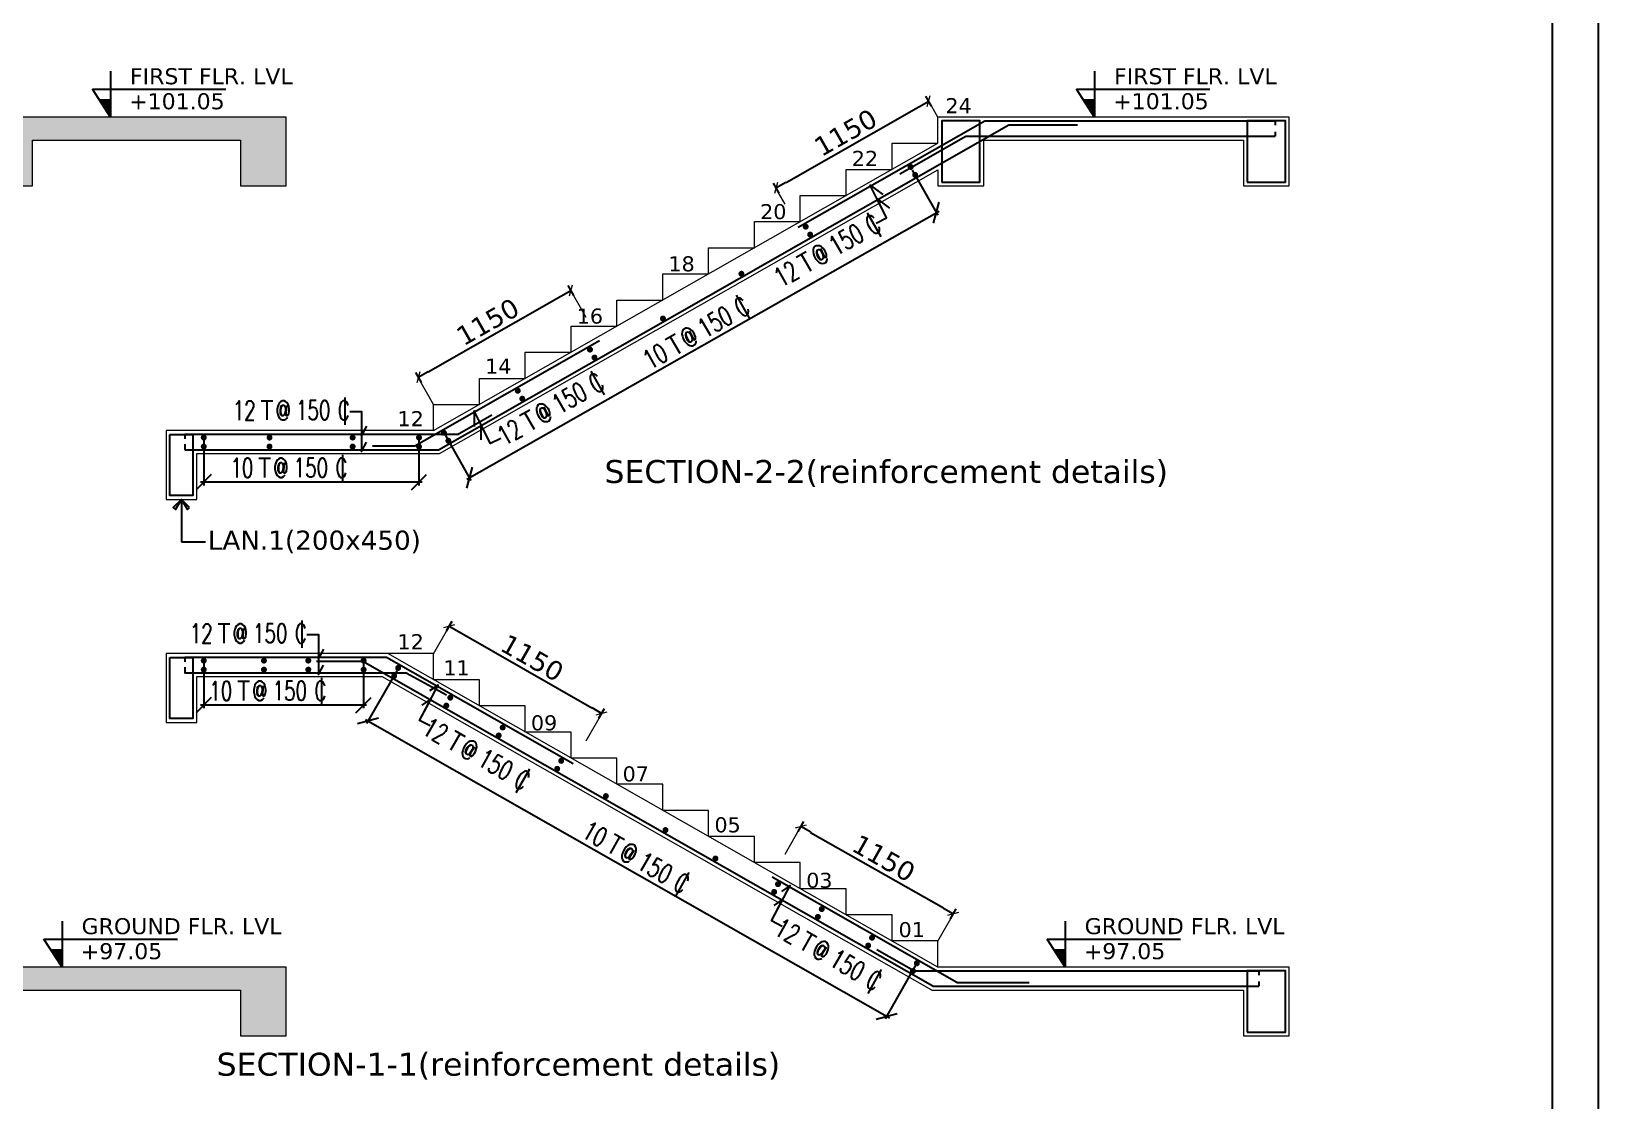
# Model space of a CAD drawing. Extents: x 1878645 to 3043969, y -1160829 to -603973.
# Drawn here: x 2370793 to 2381050, y -785745 to -778752 of the extents above; entities that cross this region are included whole.
import ezdxf
from ezdxf.enums import TextEntityAlignment as Align

# ---------------------------------------------------------------- set-up
doc = ezdxf.new("R2010")
doc.units = 0
doc.header["$LTSCALE"] = 100
doc.header["$PDMODE"] = 66
doc.linetypes.add('Hidden', pattern=[9.525, 6.35, -3.175])
doc.layers.get('Defpoints').update_dxf_attribs({"lineweight": 0})
for name, color, linetype in [('A-ANNO-SYMB', 4, 'Continuous'), ('A-ANNO-TEXT', 8, 'Continuous'), ('Dim', 3, 'Continuous'), ('REINF', 5, 'Continuous'), ('S-ATRI', 7, 'Continuous'), ('S-DIM', 9, 'Continuous'), ('S-MIS', 8, 'Continuous'), ('S-REIF', 1, 'Continuous')]:
    doc.layers.add(name, color=color, linetype=linetype)
doc.layers.add('staircase', color=8, linetype='Continuous', lineweight=25)
doc.styles.add('ROMANS', font='simplex.shx', dxfattribs={"width": 0.75})
doc.styles.add('S-ROMANS', font='simplex.shx', dxfattribs={"width": 0.85, "height": 2.25})
doc.styles.get("Standard").update_dxf_attribs({"font": 'verdana.ttf'})
doc.dimstyles.new('DIM-050', dxfattribs={"dimscale": 50, "dimtxt": 2, "dimasz": 1.5, "dimexe": 0, "dimexo": 0, "dimgap": 0.5, "dimtad": 1, "dimdec": 0, "dimzin": 0, "dimdsep": 46, "dimtxsty": 'Standard', "dimblk": 'TAG-DIM-ARROW', "dimcen": 1, "dimclre": 8, "dimclrt": 7, "dimadec": 0, "dimazin": 0, "dimtfac": 1, "dimtdec": 0, "dimtmove": 0, "dimatfit": 3, "dimldrblk": 'TAG-LED-ARROW', "dimfxl": 1, "dimtfill": 1, "dimtolj": 1, "dimtzin": 0, "dimlwd": -1, "dimlwe": 5, "dimarcsym": 0})
doc.dimstyles.new('STERLING-50', dxfattribs={"dimscale": 100, "dimtxt": 1.25, "dimasz": 0.7, "dimexe": 0.7, "dimexo": 0.2, "dimgap": 0.2, "dimtad": 1, "dimdec": 0, "dimrnd": 5, "dimdsep": 46, "dimtxsty": 'ROMANS', "dimblk": 'OBLIQUE', "dimcen": 0, "dimdle": 0.7, "dimclrd": 8, "dimclre": 8, "dimclrt": 256, "dimadec": 0, "dimazin": 0, "dimtfac": 1, "dimtdec": 0, "dimtix": 1, "dimtmove": 2, "dimatfit": 3, "dimfxl": 1, "dimtolj": 1, "dimtzin": 0, "dimarcsym": 0})

# ---------------------------------------------------------------- blocks, each defined once
blk = doc.blocks.new('TAG - LEVEL VERTICAL')
blk.add_hatch(color=256).paths.add_polyline_path([(0, 1.65), (0, 4.34), (-1.75, 4.34)])
for p, q in [((0, 8.83), (0, 1.65)), ((-2.83, 6), (17.95, 6)), ((0, 1.65), (-2.83, 6)), ((-1.75, 4.34), (0, 4.34))]:
    blk.add_line(p, q)
at = {"color": 7}
for tag, p in [('LVL', (3.03, 6.78)), ('HEIGHT', (2.91, 2.89))]:
    blk.add_attdef(tag, p, '', height=2.5, dxfattribs=at)
blk = doc.blocks.new('TAG-DIM-ARROW')
for p, q in [((-1, 0), (0, 0)), ((0, -0.5), (0, 0.5))]:
    blk.add_line(p, q)
at = {"lineweight": 20}
blk.add_line((-0.35, -0.35), (0.35, 0.35), dxfattribs=at)
blk = doc.blocks.new('TAG-LED-ARROW')
blk.add_line((0, 0), (-1, 0))
blk.add_lwpolyline([(-0.71, -0.71), (0, 0), (-0.71, 0.71), (-0.88, 0.53), (0, 0), (-0.88, -0.53)], close=True)
blk = doc.blocks.new('_OBLIQUE')
at = {"color": 0, "linetype": 'ByBlock'}
blk.add_line((-0.5, -0.5), (0.5, 0.5), dxfattribs=at)
blk = doc.blocks.new('*D1257')
at = {"layer": 'Defpoints', "color": 0, "transparency": 16777216}
for p in [(2371921, -782867), (2372967, -782867), (2371921, -783159)]:
    blk.add_point(p, dxfattribs=at)
at = {"layer": 'S-DIM', "color": 8, "lineweight": -2, "transparency": 16777216}
for p, q in [((2371921, -782887), (2371921, -783179)), ((2372967, -782887), (2372967, -783179)), ((2372987, -783159), (2371901, -783159))]:
    blk.add_line(p, q, dxfattribs=at)
at = {"layer": 'S-DIM', "color": 8, "lineweight": -2, "transparency": 16777216, "xscale": 100, "yscale": 100, "zscale": 100, "rotation": 180}
blk.add_blockref('_OBLIQUE', (2371921, -783159), dxfattribs=at)
at = {"layer": 'S-DIM', "color": 8, "lineweight": -2, "transparency": 16777216, "xscale": 100, "yscale": 100, "zscale": 100}
blk.add_blockref('_OBLIQUE', (2372967, -783159), dxfattribs=at)
at = {"layer": 'S-DIM', "transparency": 16777216, "insert": (2372444, -783139), "char_height": 0.01, "attachment_point": 5, "style": 'ROMANS'}
blk.add_mtext('\\A1;1045', dxfattribs=at)
blk = doc.blocks.new('SPC')
at = {"layer": 'S-ATRI'}
for p, q in [((-243, 144), (-167, 144)), ((-205, 144), (-205, 19)), ((304, 166), (304, -13))]:
    blk.add_line(p, q, dxfattribs=at)
at = {"layer": 'S-ATRI', "style": 'S-ROMANS', "width": 0.7}
for s, p in [('@', (-149, 19)), ('C', (258, 19))]:
    blk.add_text(s, height=125, dxfattribs=at).set_placement(p)
for tag, p in [('8', (-278, 19)), ('150', (210, 20))]:
    blk.add_attdef(tag, text='', height=125, dxfattribs=at).set_placement(p, align=Align.RIGHT)
blk = doc.blocks.new('*D1301')
at = {"layer": 'Defpoints', "color": 0, "transparency": 16777216}
for p in [(2373426, -782822), (2374526, -783212), (2374425, -783391)]:
    blk.add_point(p, dxfattribs=at)
at = {"layer": 'Dim', "color": 8, "linetype": 'Hidden', "lineweight": 5, "transparency": 16777216}
for p, q in [((2373426, -782822), (2373527, -782643)), ((2374425, -783391), (2374526, -783212))]:
    blk.add_line(p, q, dxfattribs=at)
at = {"layer": 'Dim', "color": 0, "transparency": 16777216}
blk.add_line((2373592, -782680), (2374461, -783175), dxfattribs=at)
at = {"layer": 'Dim', "color": 0, "transparency": 16777216, "xscale": 75, "yscale": 75, "zscale": 75}
for p, rotation in [((2373527, -782643), 150.3408907640133), ((2374526, -783212), 330.3408907640133)]:
    blk.add_blockref('TAG-DIM-ARROW', p, dxfattribs=dict(at, rotation=rotation))
at = {"layer": 'Dim', "color": 7, "transparency": 16777216, "insert": (2374071, -782850), "char_height": 125, "attachment_point": 5, "rotation": 330.3409, "bg_fill": 3, "box_fill_scale": 1.1, "bg_fill_color": 256, "bg_fill_true_color": 13158600, "bg_fill_transparency": 0}
blk.add_mtext('\\A1;1150', dxfattribs=at)
blk = doc.blocks.new('*D1258')
at = {"layer": 'Defpoints', "color": 0, "transparency": 16777216}
for p in [(2375726, -784132), (2376827, -784523), (2376726, -784701)]:
    blk.add_point(p, dxfattribs=at)
at = {"layer": 'Dim', "color": 8, "linetype": 'Hidden', "lineweight": 5, "transparency": 16777216}
for p, q in [((2375726, -784132), (2375828, -783953)), ((2376726, -784701), (2376827, -784523))]:
    blk.add_line(p, q, dxfattribs=at)
at = {"layer": 'Dim', "color": 0, "transparency": 16777216}
blk.add_line((2375893, -783991), (2376762, -784485), dxfattribs=at)
at = {"layer": 'Dim', "color": 0, "transparency": 16777216, "xscale": 75, "yscale": 75, "zscale": 75}
for p, rotation in [((2375828, -783953), 150.3408907639903), ((2376827, -784523), 330.3408907639903)]:
    blk.add_blockref('TAG-DIM-ARROW', p, dxfattribs=dict(at, rotation=rotation))
at = {"layer": 'Dim', "color": 7, "transparency": 16777216, "insert": (2376372, -784160), "char_height": 125, "attachment_point": 5, "rotation": 330.3409, "bg_fill": 3, "box_fill_scale": 1.1, "bg_fill_color": 256, "bg_fill_true_color": 13158600, "bg_fill_transparency": 0}
blk.add_mtext('\\A1;1150', dxfattribs=at)
blk = doc.blocks.new('*D1302')
at = {"layer": 'Defpoints', "color": 0, "transparency": 16777216}
for p in [(2373194, -782915), (2376588, -784847), (2376391, -785193)]:
    blk.add_point(p, dxfattribs=at)
at = {"layer": 'S-DIM', "color": 8, "lineweight": -2, "transparency": 16777216}
for p, q in [((2373184, -782933), (2372986, -783279)), ((2372979, -783252), (2376408, -785203)), ((2376578, -784864), (2376381, -785211))]:
    blk.add_line(p, q, dxfattribs=at)
at = {"layer": 'S-DIM', "color": 8, "lineweight": -2, "transparency": 16777216, "xscale": 100, "yscale": 100, "zscale": 100}
for p, rotation in [((2372996, -783262), 150.3609573768837), ((2376391, -785193), 330.3609573768837)]:
    blk.add_blockref('_OBLIQUE', p, dxfattribs=dict(at, rotation=rotation))
at = {"layer": 'S-DIM', "transparency": 16777216, "insert": (2374703, -784210), "char_height": 0.01, "attachment_point": 5, "rotation": 330.361, "style": 'ROMANS'}
blk.add_mtext('\\A1;3905', dxfattribs=at)
blk = doc.blocks.new('*D1259')
at = {"layer": 'Defpoints', "color": 0, "transparency": 16777216}
for p in [(2371921, -781408), (2373330, -781408), (2371921, -781701)]:
    blk.add_point(p, dxfattribs=at)
at = {"layer": 'S-DIM', "color": 8, "lineweight": -2, "transparency": 16777216}
for p, q in [((2371921, -781428), (2371921, -781721)), ((2373330, -781428), (2373330, -781721)), ((2373350, -781701), (2371901, -781701))]:
    blk.add_line(p, q, dxfattribs=at)
at = {"layer": 'S-DIM', "color": 8, "lineweight": -2, "transparency": 16777216, "xscale": 100, "yscale": 100, "zscale": 100, "rotation": 180}
blk.add_blockref('_OBLIQUE', (2371921, -781701), dxfattribs=at)
at = {"layer": 'S-DIM', "color": 8, "lineweight": -2, "transparency": 16777216, "xscale": 100, "yscale": 100, "zscale": 100}
blk.add_blockref('_OBLIQUE', (2373330, -781701), dxfattribs=at)
at = {"layer": 'S-DIM', "transparency": 16777216, "insert": (2372626, -781681), "char_height": 0.01, "attachment_point": 5, "style": 'ROMANS'}
blk.add_mtext('\\A1;1410', dxfattribs=at)
blk = doc.blocks.new('*D1303')
at = {"layer": 'Defpoints', "color": 0, "transparency": 16777216}
for p in [(2374324, -780446), (2374425, -780623), (2373426, -781192)]:
    blk.add_point(p, dxfattribs=at)
at = {"layer": 'Dim', "color": 0, "transparency": 16777216}
blk.add_line((2373390, -780978), (2374259, -780483), dxfattribs=at)
at = {"layer": 'Dim', "color": 8, "linetype": 'Hidden', "lineweight": 5, "transparency": 16777216}
for p, q in [((2374425, -780623), (2374324, -780446)), ((2373426, -781192), (2373325, -781015))]:
    blk.add_line(p, q, dxfattribs=at)
at = {"layer": 'Dim', "color": 0, "transparency": 16777216, "xscale": 75, "yscale": 75, "zscale": 75}
for p, rotation in [((2374324, -780446), 29.6591092359867), ((2373325, -781015), 209.6591092359867)]:
    blk.add_blockref('TAG-DIM-ARROW', p, dxfattribs=dict(at, rotation=rotation))
at = {"layer": 'Dim', "color": 7, "transparency": 16777216, "insert": (2373780, -780652), "char_height": 125, "attachment_point": 5, "rotation": 29.6591, "bg_fill": 3, "box_fill_scale": 1.1, "bg_fill_color": 256, "bg_fill_true_color": 13158600, "bg_fill_transparency": 0}
blk.add_mtext('\\A1;1150', dxfattribs=at)
blk = doc.blocks.new('*D1260')
at = {"layer": 'Defpoints', "color": 0, "transparency": 16777216}
for p in [(2376666, -779208), (2376726, -779313), (2375726, -779882)]:
    blk.add_point(p, dxfattribs=at)
at = {"layer": 'Dim', "color": 0, "transparency": 16777216}
blk.add_line((2375732, -779740), (2376601, -779245), dxfattribs=at)
at = {"layer": 'Dim', "color": 8, "linetype": 'Hidden', "lineweight": 5, "transparency": 16777216}
for p, q in [((2376726, -779313), (2376666, -779208)), ((2375726, -779882), (2375666, -779777))]:
    blk.add_line(p, q, dxfattribs=at)
at = {"layer": 'Dim', "color": 0, "transparency": 16777216, "xscale": 75, "yscale": 75, "zscale": 75}
for p, rotation in [((2376666, -779208), 29.65910923600966), ((2375666, -779777), 209.6591092360097)]:
    blk.add_blockref('TAG-DIM-ARROW', p, dxfattribs=dict(at, rotation=rotation))
at = {"layer": 'Dim', "color": 7, "transparency": 16777216, "insert": (2376122, -779414), "char_height": 125, "attachment_point": 5, "rotation": 29.6591, "bg_fill": 3, "box_fill_scale": 1.1, "bg_fill_color": 256, "bg_fill_true_color": 13158600, "bg_fill_transparency": 0}
blk.add_mtext('\\A1;1150', dxfattribs=at)
blk = doc.blocks.new('*D1304')
at = {"layer": 'Defpoints', "color": 0, "transparency": 16777216}
for p in [(2376549, -779643), (2376715, -779937), (2373493, -781377)]:
    blk.add_point(p, dxfattribs=at)
at = {"layer": 'S-DIM', "color": 8, "lineweight": -2, "transparency": 16777216}
for p, q in [((2376558, -779660), (2376725, -779954)), ((2373643, -781681), (2376733, -779927)), ((2373503, -781395), (2373670, -781689))]:
    blk.add_line(p, q, dxfattribs=at)
at = {"layer": 'S-DIM', "color": 8, "lineweight": -2, "transparency": 16777216, "xscale": 100, "yscale": 100, "zscale": 100}
for p, rotation in [((2376715, -779937), 29.58066717877699), ((2373660, -781671), 209.580667178777)]:
    blk.add_blockref('_OBLIQUE', p, dxfattribs=dict(at, rotation=rotation))
at = {"layer": 'S-DIM', "transparency": 16777216, "insert": (2375178, -780787), "char_height": 0.01, "attachment_point": 5, "rotation": 29.5807, "style": 'ROMANS'}
blk.add_mtext('\\A1;3515', dxfattribs=at)

msp = doc.modelspace()

# ---------------------------------------------------------------- hatches: boundary and pattern name
at = {"layer": 'Dim', "transparency": 33554546}
msp.add_hatch(color=8, dxfattribs=at).paths.add_polyline_path([(2365111.46166, -781812.91381), (2365111.46166, -781362.91381), (2366861.46166, -781362.91381), (2366861.46166, -781192.08048), (2367161.46166, -781192.08048), (2367161.46166, -781021.24714), (2367461.46166, -781021.24714), (2367461.46166, -780850.41381), (2367761.46166, -780850.41381), (2367761.46166, -780679.58048), (2368061.46166, -780679.58048), (2368061.46166, -780508.74714), (2368361.46166, -780508.74714), (2368361.46166, -780337.91381), (2368661.46166, -780337.91381), (2368661.46166, -780167.08048), (2368961.46166, -780167.08048), (2368961.46166, -779996.24714), (2369261.46166, -779996.24714), (2369261.46166, -779825.41381), (2369561.46166, -779825.41381), (2369561.46166, -779654.58048), (2369861.46166, -779654.58048), (2369861.46166, -779483.74714), (2370161.46166, -779483.74714), (2370161.46166, -779312.91381), (2371311.46166, -779312.91381), (2372461.46166, -779312.91381), (2372461.46166, -779762.91381), (2372161.46166, -779762.91381), (2372161.46166, -779462.91381), (2370801.17615, -779462.91381), (2370801.17615, -779762.91381), (2370501.17615, -779762.91381), (2370501.17615, -779462.91381), (2366901.17615, -781512.91381), (2365311.46166, -781512.91381), (2365311.46166, -781812.91381)])
h = msp.add_hatch(color=8, dxfattribs=at)
h.paths.add_polyline_path([(2365111.46166, -782821.65585), (2366561.46166, -782821.65585), (2366861.46166, -782992.48918), (2367161.46166, -783163.32252), (2367461.46166, -783334.15585), (2367761.46166, -783504.98918), (2368061.46166, -783675.82252), (2368361.46166, -783846.65585), (2368661.46166, -784017.48918), (2368961.46166, -784188.32252), (2369261.46166, -784359.15585), (2369561.46166, -784529.98918), (2369861.46166, -784700.82252), (2370161.46166, -784871.65585), (2370994.6449, -784871.65585), (2372461.46166, -784871.65585), (2372461.46166, -785321.65585), (2372161.46166, -785321.65585), (2372161.46166, -785021.65585), (2370461.46166, -785021.65585), (2370461.46166, -785321.65585), (2370161.46166, -785321.65585), (2370161.46166, -785021.65585), (2370121.74716, -785021.65585), (2366521.74716, -782971.65585), (2365311.46166, -782971.65585), (2365311.46166, -783271.65585), (2365111.46166, -783271.65585)])
h.paths.add_polyline_path([(2368661.46166, -784017.48918), (2368661.46166, -783846.65585), (2368361.46166, -783846.65585)], flags=17)
h.paths.add_polyline_path([(2367161.46166, -783163.32252), (2367161.46166, -782992.48918), (2366861.46166, -782992.48918)], flags=17)
h.paths.add_polyline_path([(2370161.46166, -784871.65585), (2370161.46166, -784700.82252), (2369861.46166, -784700.82252)], flags=16)
h.paths.add_polyline_path([(2368961.46166, -784188.32252), (2368961.46166, -784017.48918), (2368661.46166, -784017.48918)], flags=17)
h.paths.add_polyline_path([(2367461.46166, -783334.15585), (2367461.46166, -783163.32252), (2367161.46166, -783163.32252)], flags=17)
h.paths.add_polyline_path([(2366861.46166, -782992.48918), (2366861.46166, -782821.65585), (2366561.46166, -782821.65585)], flags=17)
h.paths.add_polyline_path([(2368361.46166, -783846.65585), (2368361.46166, -783675.82252), (2368061.46166, -783675.82252)], flags=17)
h.paths.add_polyline_path([(2369861.46166, -784700.82252), (2369861.46166, -784529.98918), (2369561.46166, -784529.98918)], flags=17)
h.paths.add_polyline_path([(2367761.46166, -783504.98918), (2367761.46166, -783334.15585), (2367461.46166, -783334.15585)], flags=17)
h.paths.add_polyline_path([(2368061.46166, -783675.82252), (2368061.46166, -783504.98918), (2367761.46166, -783504.98918)], flags=17)
h.paths.add_polyline_path([(2369261.46166, -784359.15585), (2369261.46166, -784188.32252), (2368961.46166, -784188.32252)], flags=17)
h.paths.add_polyline_path([(2369561.46166, -784529.98918), (2369561.46166, -784359.15585), (2369261.46166, -784359.15585)], flags=17)

# ---------------------------------------------------------------- linework, layer by layer
at = {"color": 35}
msp.add_line((2381049.87512, -792355.62371), (2381049.87512, -768475.71304), dxfattribs=at)
msp.add_line((2380748.62442, -792065.95958), (2380748.62442, -768776.96373))
at = {"layer": 'REINF'}
for p, q in [((2373458.49363, -781487.50747), (2377189.48738, -779362.91381)), ((2375812.20479, -780033.05813), (2377032.94604, -779337.91381)), ((2377032.94604, -779337.91381), (2378932.24519, -779337.91381)), ((2377189.48738, -779362.91381), (2377639.35279, -779362.91381)), ((2378932.24519, -779337.91381), (2378932.24519, -779365.61803)), ((2378932.24519, -779408.18143), (2378932.24519, -779437.91381)), ((2376907.8578, -779437.91381), (2378932.24519, -779437.91381)), ((2373302.66586, -781462.10113), (2374510.87004, -780774.09597)), ((2373582.04714, -781387.91381), (2373806.77626, -781259.94306)), ((2373582.04714, -781387.91381), (2371796.62139, -781387.91381)), ((2371796.62139, -781387.91381), (2371796.62139, -781416.7922)), ((2371796.62139, -781451.08013), (2371796.62139, -781487.50747)), ((2371796.62139, -781487.50747), (2373458.49363, -781487.50747)), ((2373025.27101, -781462.10113), (2373302.66586, -781462.10113)), ((2373118.06556, -782846.65585), (2371796.62139, -782846.65585)), ((2371796.62139, -782846.65585), (2371796.62139, -782875.53424)), ((2372962.2378, -782872.06219), (2372659.90381, -782872.06219)), ((2376693.23154, -784996.65585), (2372962.2378, -782872.06219)), ((2374338.80681, -783541.80017), (2373118.06556, -782846.65585)), ((2376849.77288, -784971.65585), (2375640.14156, -784282.83801)), ((2376568.14331, -784896.65585), (2376327.10107, -784759.39569)), ((2376568.14331, -784896.65585), (2378825.5058, -784896.65585)), ((2378825.5058, -784896.65585), (2378825.5058, -784924.36007)), ((2376693.23154, -784996.65585), (2378825.5058, -784996.65585)), ((2376849.77288, -784971.65585), (2377322.79406, -784971.65585)), ((2378825.5058, -784966.92347), (2378825.5058, -784996.65585))]:
    msp.add_line(p, q, dxfattribs=at)
for points in [[(2378750.5058, -779737.91381), (2379000.5058, -779737.91381), (2379000.5058, -779337.91381), (2378750.5058, -779337.91381)], [(2371700.5058, -781387.91381), (2371850.5058, -781387.91381), (2371850.5058, -781787.91381), (2371700.5058, -781787.91381)], [(2371700.5058, -782846.65585), (2371850.5058, -782846.65585), (2371850.5058, -783246.65585), (2371700.5058, -783246.65585)], [(2378750.5058, -785296.65585), (2379000.5058, -785296.65585), (2379000.5058, -784896.65585), (2378750.5058, -784896.65585)]]:
    msp.add_lwpolyline(points, close=True, dxfattribs=at)
msp.add_lwpolyline([(2371796.62139, -782909.82217), (2371796.62139, -782946.24951), (2373246.09801, -782946.24951), (2373509.60274, -783090.29876)], dxfattribs=at)
at = {"layer": 'S-MIS'}
for points in [[(2372876.48863, -781238.7001), (2372953.92201, -781238.70006), (2372953.92407, -781397.82914), (2372987.81148, -781333.12338)], [(2372876.48863, -781238.7001), (2372953.92201, -781238.70006), (2372953.9241, -781498.78598), (2372985.95144, -781437.81401)], [(2373866.42995, -781413.67744), (2373797.07982, -781448.12287), (2373735.19224, -781323.52254), (2373734.62475, -781423.62112)], [(2372595.32092, -782697.44214), (2372672.7543, -782697.4421), (2372672.75636, -782856.57118), (2372706.64377, -782791.86542)], [(2372595.32092, -782697.44214), (2372672.7543, -782697.4421), (2372672.7564, -782957.52802), (2372704.78373, -782896.55605)]]:
    msp.add_lwpolyline(points, dxfattribs=at)
at = {"layer": 'S-REIF', "color": 2, "ltscale": 100, "const_width": 19.44}
for points in [[(2375860.78154, -780038.81958, -1), (2375860.78154, -780019.37958, -1)], [(2375890.04057, -780090.55293, -1), (2375890.04057, -780071.11293, -1)], [(2375440.05504, -780346.79469, -1), (2375440.05504, -780327.35469, -1)], [(2374926.40131, -780639.29195, -1), (2374926.40131, -780619.85195, -1)], [(2371921.48632, -781418.07084, -1), (2371921.48632, -781398.63084, -1)], [(2371921.48632, -781477.00494, -1), (2371921.48632, -781457.56494, -1)], [(2372351.80114, -781418.07084, -1), (2372351.80114, -781398.63084, -1)], [(2372351.80114, -781477.00494, -1), (2372351.80114, -781457.56494, -1)], [(2372895.75978, -781418.07084, -1), (2372895.75978, -781398.63084, -1)], [(2372895.75978, -781477.00494, -1), (2372895.75978, -781457.56494, -1)], [(2373330.21269, -781418.07084, -1), (2373330.21269, -781398.63084, -1)], [(2373330.21269, -781477.00494, -1), (2373330.21269, -781457.56494, -1)], [(2373493.22482, -781387.01161, -1), (2373493.22482, -781367.57161, -1)], [(2373522.48384, -781438.74495, -1), (2373522.48384, -781419.30495, -1)], [(2371921.48632, -782876.81288, -1), (2371921.48632, -782857.37288, -1)], [(2372315.32891, -782876.81288, -1), (2372315.32891, -782857.37288, -1)], [(2372605.63979, -782876.81288, -1), (2372605.63979, -782857.37288, -1)], [(2372967.38737, -782876.81288, -1), (2372967.38737, -782857.37288, -1)], [(2371921.48632, -782935.74698, -1), (2371921.48632, -782916.30698, -1)], [(2372315.32891, -782935.74698, -1), (2372315.32891, -782916.30698, -1)], [(2372605.63979, -782935.74698, -1), (2372605.63979, -782916.30698, -1)], [(2372967.38737, -782935.74698, -1), (2372967.38737, -782916.30698, -1)], [(2373167.49014, -782976.88003, -1), (2373167.49014, -782957.44003, -1)], [(2373193.51169, -782925.01005, -1), (2373193.51169, -782905.57005, -1)], [(2374260.4442, -783532.56884, -1), (2374260.4442, -783513.12884, -1)], [(2374234.42264, -783584.43882, -1), (2374234.42264, -783564.99882, -1)], [(2374553.01937, -783762.84999, -1), (2374553.01937, -783743.40999, -1)], [(2374943.10291, -783984.98089, -1), (2374943.10291, -783965.54089, -1)], [(2375269.93154, -784171.09164, -1), (2375269.93154, -784151.65164, -1)], [(2375654.18203, -784389.90095, -1), (2375654.18203, -784370.46095, -1)], [(2376587.92546, -784856.36611, -1), (2376587.92546, -784836.92611, -1)], [(2376562.79434, -784907.30518, -1), (2376562.79434, -784887.86518, -1)]]:
    msp.add_lwpolyline(points, format="xyb", close=True, dxfattribs=at)
at = {"layer": 'staircase', "color": 144, "lineweight": 9, "ltscale": 20}
for p, q in [((2372461.46166, -779312.91381), (2370161.46166, -779312.91381)), ((2372461.46166, -779762.91381), (2372461.46166, -779312.91381)), ((2379025.5058, -779312.91381), (2376725.5058, -779312.91381)), ((2379025.5058, -779762.91381), (2379025.5058, -779312.91381)), ((2370801.17615, -779462.91381), (2372161.46166, -779462.91381)), ((2370801.17615, -779762.91381), (2370801.17615, -779462.91381)), ((2372161.46166, -779462.91381), (2372161.46166, -779762.91381)), ((2373425.5058, -781362.91381), (2376725.5058, -779483.74714)), ((2377025.5058, -779462.91381), (2378725.5058, -779462.91381)), ((2377025.5058, -779762.91381), (2377025.5058, -779462.91381)), ((2378725.5058, -779462.91381), (2378725.5058, -779762.91381)), ((2373465.2203, -781512.91381), (2376725.5058, -779656.36234)), ((2370501.17615, -779762.91381), (2370801.17615, -779762.91381)), ((2372161.46166, -779762.91381), (2372461.46166, -779762.91381)), ((2378725.5058, -779762.91381), (2379025.5058, -779762.91381)), ((2373425.5058, -781362.91381), (2371675.5058, -781362.91381)), ((2371675.5058, -781362.91381), (2371675.5058, -781812.91381)), ((2371875.5058, -781812.91381), (2371875.5058, -781512.91381)), ((2371875.5058, -781512.91381), (2373465.2203, -781512.91381)), ((2371675.5058, -781812.91381), (2371875.5058, -781812.91381)), ((2373425.5058, -782821.65585), (2371675.5058, -782821.65585)), ((2371675.5058, -782821.65585), (2371675.5058, -783271.65585)), ((2376725.5058, -784871.65585), (2373125.5058, -782821.65585)), ((2373425.5058, -782992.48918), (2373425.5058, -782821.65585)), ((2371875.5058, -783271.65585), (2371875.5058, -782971.65585)), ((2371875.5058, -782971.65585), (2373085.7913, -782971.65585)), ((2376685.7913, -785021.65585), (2373085.7913, -782971.65585)), ((2373725.5058, -782992.48918), (2373425.5058, -782992.48918)), ((2373725.5058, -783163.32252), (2373725.5058, -782992.48918)), ((2374025.5058, -783163.32252), (2373725.5058, -783163.32252)), ((2374025.5058, -783334.15585), (2374025.5058, -783163.32252)), ((2371675.5058, -783271.65585), (2371875.5058, -783271.65585)), ((2374325.5058, -783334.15585), (2374025.5058, -783334.15585)), ((2374325.5058, -783504.98918), (2374325.5058, -783334.15585)), ((2374625.5058, -783504.98918), (2374325.5058, -783504.98918)), ((2374625.5058, -783675.82252), (2374625.5058, -783504.98918)), ((2374925.5058, -783675.82252), (2374625.5058, -783675.82252)), ((2374925.5058, -783846.65585), (2374925.5058, -783675.82252)), ((2375225.5058, -783846.65585), (2374925.5058, -783846.65585)), ((2375225.5058, -784017.48918), (2375225.5058, -783846.65585)), ((2375525.5058, -784017.48918), (2375225.5058, -784017.48918)), ((2375525.5058, -784188.32252), (2375525.5058, -784017.48918)), ((2375825.5058, -784188.32252), (2375525.5058, -784188.32252)), ((2375825.5058, -784359.15585), (2375825.5058, -784188.32252)), ((2376125.5058, -784359.15585), (2375825.5058, -784359.15585)), ((2376125.5058, -784529.98918), (2376125.5058, -784359.15585)), ((2376425.5058, -784529.98918), (2376125.5058, -784529.98918)), ((2376425.5058, -784700.82252), (2376425.5058, -784529.98918)), ((2376725.5058, -784700.82252), (2376425.5058, -784700.82252)), ((2376725.5058, -784871.65585), (2376725.5058, -784700.82252)), ((2372461.46166, -784871.65585), (2370161.46166, -784871.65585)), ((2372461.46166, -785321.65585), (2372461.46166, -784871.65585)), ((2379025.5058, -784871.65585), (2376725.5058, -784871.65585)), ((2379025.5058, -785321.65585), (2379025.5058, -784871.65585)), ((2370121.74716, -785021.65585), (2372161.46166, -785021.65585)), ((2372161.46166, -785021.65585), (2372161.46166, -785321.65585)), ((2376685.7913, -785021.65585), (2378725.5058, -785021.65585)), ((2378725.5058, -785021.65585), (2378725.5058, -785321.65585)), ((2372161.46166, -785321.65585), (2372461.46166, -785321.65585)), ((2378725.5058, -785321.65585), (2379025.5058, -785321.65585))]:
    msp.add_line(p, q, dxfattribs=at)
msp.add_lwpolyline([(2373425.5058, -781362.91381), (2373425.5058, -781192.08048), (2373725.5058, -781192.08048), (2373725.5058, -781021.24714), (2374025.5058, -781021.24714), (2374025.5058, -780850.41381), (2374325.5058, -780850.41381), (2374325.5058, -780679.58048), (2374625.5058, -780679.58048), (2374625.5058, -780508.74714), (2374925.5058, -780508.74714), (2374925.5058, -780337.91381), (2375225.5058, -780337.91381), (2375225.5058, -780167.08048), (2375525.5058, -780167.08048), (2375525.5058, -779996.24714), (2375825.5058, -779996.24714), (2375825.5058, -779825.41381), (2376125.5058, -779825.41381), (2376125.5058, -779654.58048), (2376425.5058, -779654.58048), (2376425.5058, -779483.74714), (2376725.5058, -779483.74714), (2376725.5058, -779312.91381)], dxfattribs=at)

# ---------------------------------------------------------------- block references
at = {"layer": 'A-ANNO-SYMB', "xscale": 42.00000000000001, "yscale": 42.00000000000001, "zscale": 42.00000000000001}
for p, values in [((2371311.46166, -779382.40996), {'LVL': 'FIRST FLR. LVL', 'HEIGHT': '+101.05'}), ((2377751.34872, -779382.40996), {'LVL': 'FIRST FLR. LVL', 'HEIGHT': '+101.05'}), ((2370994.6449, -784941.152), {'LVL': 'GROUND FLR. LVL', 'HEIGHT': '+97.05'}), ((2377558.68905, -784941.152), {'LVL': 'GROUND FLR. LVL', 'HEIGHT': '+97.05'})]:
    msp.add_blockref('TAG - LEVEL VERTICAL', p, dxfattribs=at).add_auto_attribs(values)
at = {"layer": 'S-ATRI'}
ref = msp.add_blockref('SPC', (2375224.046, -780772.33044), dxfattribs=dict(at, xscale=1.001602564102569, yscale=1.001602564102569, zscale=1.001602564102569, rotation=29.65910923607422))
ref.add_attrib('8', '10', dxfattribs={"height": 125.200321, "rotation": 29.659109235, "style": 'ROMANS', "width": 0.7}).set_placement((2374972.37111, -780894.01242), align=Align.RIGHT)
ref.add_attrib('150', '150', dxfattribs={"height": 125.200321, "rotation": 29.659109235, "style": 'ROMANS', "width": 0.7}).set_placement((2375396.63765, -780650.81318), align=Align.RIGHT)
ref = msp.add_blockref('SPC', (2372540.09844, -781312.40427), dxfattribs=dict(at, xscale=1.001602564102564, yscale=1.001602564102564, zscale=1.001602564102564))
ref.add_attrib('8', '12', dxfattribs={"height": 125.200321, "style": 'ROMANS', "width": 0.7}).set_placement((2372261.18382, -781293.60562), align=Align.RIGHT)
ref.add_attrib('150', '150', dxfattribs={"height": 125.200321, "style": 'ROMANS', "width": 0.7}).set_placement((2372750.20941, -781292.21262), align=Align.RIGHT)
ref = msp.add_blockref('SPC', (2372524.97572, -781688.08129), dxfattribs=dict(at, xscale=1.001602564102564, yscale=1.001602564102564, zscale=1.001602564102564))
ref.add_attrib('8', '10', dxfattribs={"height": 125.200321, "style": 'ROMANS', "width": 0.7}).set_placement((2372246.06109, -781669.28264), align=Align.RIGHT)
ref.add_attrib('150', '150', dxfattribs={"height": 125.200321, "style": 'ROMANS', "width": 0.7}).set_placement((2372735.08668, -781667.88964), align=Align.RIGHT)
ref = msp.add_blockref('SPC', (2372258.93073, -782771.14631), dxfattribs=dict(at, xscale=1.001602564102564, yscale=1.001602564102564, zscale=1.001602564102564))
ref.add_attrib('8', '12', dxfattribs={"height": 125.200321, "style": 'ROMANS', "width": 0.7}).set_placement((2371980.01611, -782752.34766), align=Align.RIGHT)
ref.add_attrib('150', '150', dxfattribs={"height": 125.200321, "style": 'ROMANS', "width": 0.7}).set_placement((2372469.0417, -782750.95466), align=Align.RIGHT)
ref = msp.add_blockref('SPC', (2372387.04439, -783146.82333), dxfattribs=dict(at, xscale=1.001602564102564, yscale=1.001602564102564, zscale=1.001602564102564))
ref.add_attrib('8', '10', dxfattribs={"height": 125.200321, "style": 'ROMANS', "width": 0.7}).set_placement((2372108.12977, -783128.02468), align=Align.RIGHT)
ref.add_attrib('150', '150', dxfattribs={"height": 125.200321, "style": 'ROMANS', "width": 0.7}).set_placement((2372597.15535, -783126.63168), align=Align.RIGHT)
ref = msp.add_blockref('SPC', (2374749.44927, -784246.2868), dxfattribs=dict(at, xscale=1.001602564102559, yscale=1.001602564102559, zscale=1.001602564102559, rotation=330.3609573767656))
ref.add_attrib('8', '10', dxfattribs={"height": 125.200321, "rotation": 330.360957376, "style": 'ROMANS', "width": 0.7}).set_placement((2374516.32492, -784092.01497), align=Align.RIGHT)
ref.add_attrib('150', '150', dxfattribs={"height": 125.200321, "rotation": 330.360957376, "style": 'ROMANS', "width": 0.7}).set_placement((2374942.05439, -784332.64413), align=Align.RIGHT)

# ---------------------------------------------------------------- texts
at = {"layer": 'A-ANNO-TEXT'}
for s, p in [('24', (2376861.02101, -779237.59963)), ('22', (2376248.49198, -779582.43263)), ('20', (2375648.49198, -779930.63263)), ('18', (2375048.49198, -780272.09863)), ('16', (2374448.49198, -780613.56463)), ('14', (2373848.49198, -780941.56463)), ('12', (2373275.50698, -781284.72331)), ('12', (2373275.50698, -782743.46535)), ('11', (2373575.50698, -782914.29868)), ('09', (2374148.49198, -783274.152)), ('07', (2374748.49198, -783607.94267)), ('05', (2375349.5496, -783940.99995)), ('03', (2375950.14451, -784303.93524)), ('01', (2376554.375, -784626.47153))]:
    msp.add_text(s, height=98.425, dxfattribs=at).set_placement(p, align=Align.MIDDLE_CENTER)
at = {"layer": 'A-ANNO-TEXT', "color": 7}
for s, height, p in [('SECTION-2-2(reinforcement details)', 150, (2374543.92616, -781705.19203)), ('LAN.1(200x450)', 125, (2371948.03642, -782141.81966, 46.28559)), ('SECTION-1-1(reinforcement details)', 150, (2372005.9218, -785581.73293))]:
    msp.add_text(s, height=height, dxfattribs=at).set_placement(p)

# ---------------------------------------------------------------- dimensions: what is measured, and where the dimension line sits
at = {"layer": 'S-DIM'}
for base, p1, p2, picture, middle in [((2371921.48632, -781700.63407), (2373330.21269, -781408.35084), (2371921.48632, -781408.35084), '*D1259', (2372625.84951, -781680.62907)), ((2371921.48632, -783159.37611), (2372967.38737, -782867.09288), (2371921.48632, -782867.09288), '*D1257', (2372444.43685, -783139.37111))]:
    dim = msp.add_linear_dim(base=base, p1=p1, p2=p2, angle=180, dimstyle='STERLING-50', override={"dimtxt": 0.0001, "dimasz": 1, "dimexe": 0.2, "dimblk": 'OBLIQUE', "dimdle": 0.2, "dimtmove": 0}, dxfattribs=at)
    dim.commit()
    dim.dimension.update_dxf_attribs({"geometry": picture, "text_midpoint": middle})

# ---------------------------------------------------------------- leaders
at = {"layer": 'Dim'}
msp.add_leader([(2371775.5058, -781812.91381), (2371775.5058, -782091.06896), (2371933.43283, -782091.06896)], dimstyle='DIM-050', override={"dimgap": 0.5, "dimtad": 0, "dimfxl": 0.18, "dimarcsym": 1}, dxfattribs=at)

# ---------------------------------------------------------------- next in the draw order: dimensions: what is measured, and where the dimension line sits
for p1, p2, distance, picture, middle in [((2375726.17318, -779881.97822), (2376725.5058, -779312.91381), 120.72663, '*D1260', (2376121.5339, -779414.27523)), ((2373425.5058, -781192.08048), (2374424.83843, -780623.01606), 203.95327, '*D1303', (2373779.68277, -780652.0548)), ((2373425.5058, -782821.65585), (2374424.83843, -783390.72026), 205.20241, '*D1301', (2374071.27957, -782849.6091)), ((2375726.17318, -784131.7581), (2376725.5058, -784700.82252), 205.20241, '*D1258', (2376371.94695, -784159.71136))]:
    dim = msp.add_aligned_dim(p1=p1, p2=p2, distance=distance, dimstyle='DIM-050', override={"dimtxt": 2.5, "dimblk": 'TAG-DIM-ARROW', "dimfxl": 0.18, "dimtfill": 1, "dimtfillclr": 0, "dimarcsym": 1}, dxfattribs=at)
    dim.commit()
    dim.dimension.update_dxf_attribs({"geometry": picture, "text_midpoint": middle})

# ---------------------------------------------------------------- next in the draw order: linework, layer by layer
at = {"layer": 'REINF'}
msp.add_line((2376476.57636, -779683.50463), (2376907.8578, -779437.91381), dxfattribs=at)
msp.add_lwpolyline([(2376750.5058, -779737.91381), (2377000.5058, -779737.91381), (2377000.5058, -779337.91381), (2376750.5058, -779337.91381)], close=True, dxfattribs=at)
at = {"layer": 'S-MIS'}
for points in [[(2376320.79655, -780006.35248), (2376390.14668, -779971.90706), (2376283.41444, -779757.01948), (2376364.76142, -779818.30865)], [(2376320.79655, -780006.35248), (2376390.14668, -779971.90706), (2376328.2591, -779847.30673), (2376408.36112, -779907.33767)], [(2373866.42995, -781413.67744), (2373797.07982, -781448.12287), (2373690.34758, -781233.23529), (2373690.03041, -781335.08613)], [(2373402.86256, -783294.47141), (2373334.26964, -783258.54178), (2373455.69444, -783026.72676), (2373399.03218, -783065.87672)], [(2373402.86256, -783294.47141), (2373334.26964, -783258.54178), (2373408.84975, -783116.15751), (2373348.80726, -783157.75189)], [(2375705.55915, -784605.72919), (2375636.96622, -784569.79956), (2375758.39103, -784337.98454), (2375701.72877, -784377.1345)], [(2375705.55915, -784605.72919), (2375636.96622, -784569.79956), (2375711.54633, -784427.41529), (2375651.50385, -784469.00967)]]:
    msp.add_lwpolyline(points, dxfattribs=at)
at = {"layer": 'S-REIF', "color": 2, "ltscale": 100, "const_width": 19.44}
for points in [[(2376547.562, -779648.50419, -1), (2376547.562, -779629.06419, -1)], [(2376576.82102, -779700.23754, -1), (2376576.82102, -779680.79754, -1)], [(2374449.03626, -780842.73009, -1), (2374449.03626, -780823.29009, -1)], [(2374478.29528, -780894.46344, -1), (2374478.29528, -780875.02344, -1)], [(2373976.38023, -781111.88144, -1), (2373976.38023, -781092.44144, -1)], [(2374005.63925, -781163.61479, -1), (2374005.63925, -781144.17479, -1)], [(2373534.60767, -783119.24526, -1), (2373534.60767, -783099.80526, -1)], [(2373508.58612, -783171.11524, -1), (2373508.58612, -783151.67524, -1)], [(2373877.50214, -783314.50461, -1), (2373877.50214, -783295.06461, -1)], [(2373851.48059, -783366.37459, -1), (2373851.48059, -783346.93459, -1)], [(2375679.31315, -784338.96188, -1), (2375679.31315, -784319.52188, -1)], [(2375940.54139, -784552.96669, -1), (2375940.54139, -784533.52669, -1)], [(2375965.6725, -784502.02762, -1), (2375965.6725, -784482.58762, -1)], [(2376269.61189, -784740.35406, -1), (2376269.61189, -784720.91406, -1)], [(2376294.743, -784689.41499, -1), (2376294.743, -784669.97499, -1)]]:
    msp.add_lwpolyline(points, format="xyb", close=True, dxfattribs=at)
at = {"layer": 'staircase', "color": 144, "lineweight": 9, "ltscale": 20}
for p, q in [((2376725.5058, -779656.36234), (2376725.5058, -779762.91381)), ((2376725.5058, -779762.91381), (2377025.5058, -779762.91381))]:
    msp.add_line(p, q, dxfattribs=at)

# ---------------------------------------------------------------- next in the draw order: block references
at = {"layer": 'S-ATRI'}
ref = msp.add_blockref('SPC', (2376081.51251, -780233.45291), dxfattribs=dict(at, xscale=1.001602564102569, yscale=1.001602564102569, zscale=1.001602564102569, rotation=29.65910923607422))
ref.add_attrib('8', '12', dxfattribs={"height": 125.200321, "rotation": 29.659109235, "style": 'ROMANS', "width": 0.7}).set_placement((2375829.83762, -780355.1349), align=Align.RIGHT)
ref.add_attrib('150', '150', dxfattribs={"height": 125.200321, "rotation": 29.659109235, "style": 'ROMANS', "width": 0.7}).set_placement((2376254.10416, -780111.93565), align=Align.RIGHT)
ref = msp.add_blockref('SPC', (2374271.12359, -781268.74318), dxfattribs=dict(at, xscale=1.001602564102569, yscale=1.001602564102569, zscale=1.001602564102569, rotation=29.65910923607422))
ref.add_attrib('8', '12', dxfattribs={"height": 125.200321, "rotation": 29.659109235, "style": 'ROMANS', "width": 0.7}).set_placement((2374019.4487, -781390.42517), align=Align.RIGHT)
ref.add_attrib('150', '150', dxfattribs={"height": 125.200321, "rotation": 29.659109235, "style": 'ROMANS', "width": 0.7}).set_placement((2374443.71523, -781147.22592), align=Align.RIGHT)
ref = msp.add_blockref('SPC', (2373705.76365, -783570.58796), dxfattribs=dict(at, xscale=1.001602564102559, yscale=1.001602564102559, zscale=1.001602564102559, rotation=330.3609573767656))
ref.add_attrib('8', '12', dxfattribs={"height": 125.200321, "rotation": 330.360957376, "style": 'ROMANS', "width": 0.7}).set_placement((2373472.63931, -783416.31614), align=Align.RIGHT)
ref.add_attrib('150', '150', dxfattribs={"height": 125.200321, "rotation": 330.360957376, "style": 'ROMANS', "width": 0.7}).set_placement((2373898.36877, -783656.94529), align=Align.RIGHT)
ref = msp.add_blockref('SPC', (2376008.46024, -784881.84574), dxfattribs=dict(at, xscale=1.001602564102559, yscale=1.001602564102559, zscale=1.001602564102559, rotation=330.3609573767656))
ref.add_attrib('8', '12', dxfattribs={"height": 125.200321, "rotation": 330.360957376, "style": 'ROMANS', "width": 0.7}).set_placement((2375775.33589, -784727.57391), align=Align.RIGHT)
ref.add_attrib('150', '150', dxfattribs={"height": 125.200321, "rotation": 330.360957376, "style": 'ROMANS', "width": 0.7}).set_placement((2376201.06535, -784968.20307), align=Align.RIGHT)

# ---------------------------------------------------------------- next in the draw order: dimensions: what is measured, and where the dimension line sits
at = {"layer": 'S-DIM'}
for p1, p2, distance, picture, middle in [((2373493.22482, -781377.29161), (2376548.52518, -779643.00279), -338.06612, '*D1304', (2375177.88538, -780786.75272)), ((2373193.51169, -782915.29005), (2376587.92546, -784846.64611), -398.73901, '*D1302', (2374703.42164, -784210.14783))]:
    dim = msp.add_aligned_dim(p1=p1, p2=p2, distance=distance, dimstyle='STERLING-50', override={"dimtxt": 0.0001, "dimasz": 1, "dimexe": 0.2, "dimblk": 'OBLIQUE', "dimdle": 0.2, "dimtmove": 0}, dxfattribs=at)
    dim.commit()
    dim.dimension.update_dxf_attribs({"geometry": picture, "text_midpoint": middle})

doc.saveas('drawing.dxf')
